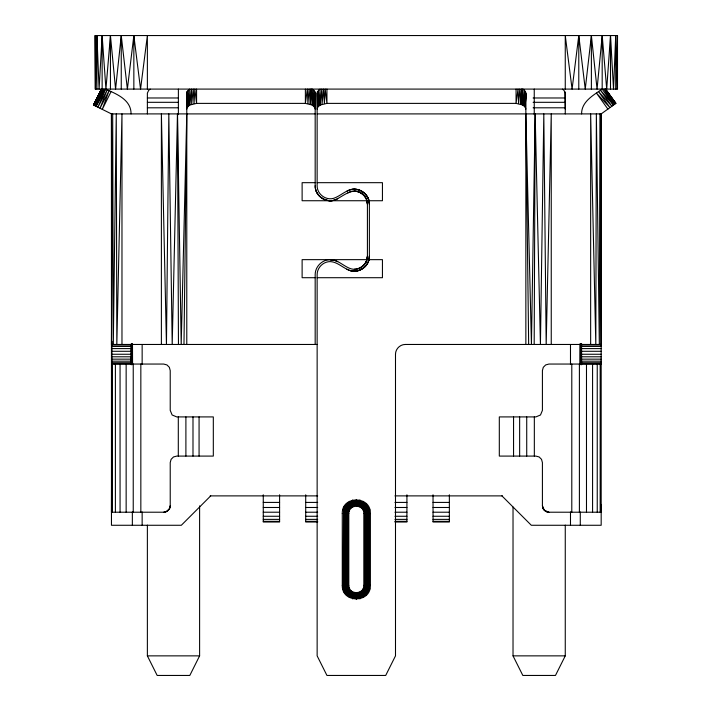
<?xml version="1.0" encoding="UTF-8"?>
<svg xmlns="http://www.w3.org/2000/svg" width="711" height="711" viewBox="0 0 711 711"><rect width="100%" height="100%" fill="white"/><g stroke="black" fill="none" stroke-linecap="round" stroke-linejoin="round"><path stroke-width="1.07" d="M131.588 364.645L131.588 343.564M581.251 364.645L581.278 343.564M597.24 512.213L597.24 364.05M111.983 341.351L111.458 512.213L163.69 512.213C167.174 512.293 170.329 509.174 170.222 505.681L170.222 462.621L171.093 459.35L173.484 456.96L176.755 456.089L213.318 456.089L213.318 416.913L176.755 416.913L172.133 414.993L170.222 410.38L170.222 370.582L169.351 367.32L166.961 364.93L163.69 364.05L111.458 364.05M186.78 109.094L187.109 107.61L189.65 105.059L189.713 89.088L187.117 91.666L186.78 93.159L186.78 344.462M317.142 109.094L317.47 107.61L320.003 105.059L320.074 89.088L317.479 91.666L317.142 93.159L317.142 185.722C316.982 193.996 325.629 200.626 333.575 198.342C340.827 195.987 346.497 189.197 354.487 189.179C362.468 189.099 369.524 196.236 369.373 204.199L369.373 256.191C369.524 264.163 362.468 271.282 354.487 271.211C345.306 271.211 339.263 261.977 330.197 261.604C323.212 261.559 317.097 267.674 317.142 274.668L317.142 655.862L326.936 675.45L385.7 675.45L395.494 655.862L395.494 354.256C395.458 349.012 400.044 344.426 405.288 344.462L601.026 344.462L601.177 345.022L581.589 345.022L581.26 344.462M534.183 344.462L535.152 113.902L540.431 344.462L543.808 113.902L546.181 344.462L551.247 113.902L551.247 344.462M580.06 364.645L580.14 343.564M617.504 35.55L617.504 89.088L95.132 89.088L95.132 35.55L617.504 35.55L617.05 89.088L615.717 35.55L613.522 89.088L610.5 35.55L606.705 89.088L602.199 35.55L597.062 89.088L591.383 35.55L585.251 89.088L578.781 35.55L572.079 89.088L565.263 35.55L565.263 89.088M183.98 344.462L186.78 113.902L181.198 344.462L177.483 113.902L172.204 344.462L168.818 113.902L166.454 344.462L161.388 113.902L161.388 344.462M535.152 113.902L531.437 344.462L525.856 113.902L528.655 344.462M186.78 93.159L187.109 107.61L187.117 91.666L188.095 106.241L188.122 90.279L189.65 105.059L196.574 103.388L305.383 103.388L312.307 105.059L313.835 90.279L313.871 106.241L314.84 91.666L314.849 107.61L312.307 105.059L312.245 89.088C319.079 93.257 312.662 102.997 315.177 109.094M317.142 93.159L317.47 107.61L317.479 91.666L318.448 106.241L318.484 90.279L320.003 105.059L326.936 103.388L516.062 103.388L522.985 105.059L524.514 90.279L524.54 106.241L525.509 91.666L525.518 107.61L522.985 105.059L522.923 89.088C529.748 93.257 523.34 102.997 525.856 109.094M147.373 89.088L147.373 35.55L140.547 89.088L133.846 35.55L127.376 89.088L121.252 35.55L115.573 89.088L110.436 35.55L105.93 89.088L102.135 35.55L99.105 89.088L96.909 35.55L95.576 89.088L95.132 35.55M305.383 89.088L305.383 103.388L307.348 89.088L307.916 103.584L309.107 89.088L310.28 104.153L310.68 89.088M516.062 89.088L516.062 103.388L518.017 89.088L518.595 103.584L519.777 89.088L520.959 104.153L521.359 89.088M315.177 344.462L315.177 274.668C315.133 266.625 322.163 259.595 330.197 259.648C338.134 259.666 343.751 266.501 350.967 268.802C358.913 271.14 367.64 264.456 367.418 256.191L367.418 204.199C367.427 199.622 364.832 195.196 360.886 192.885C351.892 187.517 343.075 196.289 335.334 199.835C326.047 203.577 314.849 195.756 315.177 185.722L315.177 93.159M310.28 104.153L311.489 89.088L312.307 105.059M520.959 104.153L522.167 89.088L522.985 105.059M189.65 105.059L191.455 89.088L191.677 104.153L193.241 89.088L194.041 103.584L194.832 89.088L196.574 103.388L196.574 89.088M320.003 105.059L321.816 89.088L322.039 104.153L323.603 89.088L324.394 103.584L325.194 89.088L326.936 103.388L326.936 89.088M170.222 505.681L169.351 508.943L166.641 511.511M342.275 513.52C341.591 495.487 371.035 495.487 370.351 513.52L370.351 585.34C371.035 603.372 341.591 603.372 342.275 585.34L342.275 513.52L348.808 513.52C348.443 503.868 364.192 503.868 363.828 513.52L363.828 585.34C364.192 594.991 348.443 594.991 348.808 585.34L348.808 513.52M581.589 113.902C581.474 101.575 593.427 95.221 602.181 89.088L602.199 35.55M367.365 257.355C366.84 263.905 360.833 269.291 354.354 269.256M369.196 258.511C367.863 268.562 355.518 274.473 346.852 269.202M358.264 506.259L359.953 499.957M352.683 598.902L354.371 592.592M169.725 508.267L170.089 507.059M131.046 113.902C131.268 99.691 116.293 93.834 105.486 89.088L96.074 106.286L103.228 89.088L94.679 105.601L102.251 89.088L93.799 105.166L101.611 89.088L93.497 105.015L111.458 113.902L315.177 113.902M105.486 89.088L97.887 107.192L107.157 89.915L100.002 108.232L109.014 90.839L102.277 109.361L110.969 91.808M96.074 106.286L104.241 89.088M101.38 89.088L93.497 105.015L101.158 90.03L93.799 105.166L96.314 100.438M199.604 505.885L199.604 655.862L189.81 675.45L157.167 675.45L147.373 655.862L147.373 525.127M565.263 525.127L565.263 655.862L555.469 675.45L522.825 675.45L513.022 655.862L513.022 506.996M360.068 507.014L363.339 501.362M349.297 597.498L352.558 591.845M131.375 344.462L131.046 345.022L111.458 345.022L112.685 113.902L113.307 344.462L116.266 113.902L116.826 344.462L121.972 113.902L121.972 344.462M169.351 508.943L166.961 511.333L164.872 512.116M210.705 495.887L181.323 525.269L111.458 525.269L111.458 113.902L111.609 344.462L317.142 344.462M361.623 508.205L366.245 503.592M346.39 595.267L351.003 590.654M150.234 89.133L148.679 90.315L147.373 93.159L147.373 113.902M362.823 509.76L368.476 506.499M344.16 592.361L349.812 589.099M347.83 192.885C356.051 187.766 367.694 194.601 367.418 204.199L366.947 200.733L302.122 200.733L302.122 182.674L315.177 182.674M337.707 198.733C329.549 203.71 317.915 198.796 315.675 189.544M166.961 511.333L163.69 512.213M346.852 191.188C356.291 185.349 369.711 193.099 369.373 204.199C369.551 194.716 359.659 187.091 350.532 189.677M357.74 268.802C363.179 267.389 367.454 261.959 367.418 256.191L366.947 259.648L302.122 259.648L302.122 277.708L315.177 277.708M335.334 199.835C326.029 203.479 314.929 195.756 315.177 185.722M363.57 511.573L369.88 509.885M342.755 588.975L349.065 587.286M147.373 97.976L178.408 97.976M533.117 97.976L565.263 97.976M147.373 102.313L178.408 102.313M533.117 102.313L565.263 102.313M147.373 107.805L178.408 107.805M533.117 107.805L565.263 107.805M317.142 113.902L601.177 113.902L615.868 103.388L605.63 89.088M317.142 182.674L382.438 182.674L382.438 200.733L368.973 200.733L369.329 203.035M317.142 277.708L382.438 277.708L382.438 259.648L368.973 259.648L369.373 256.191C369.631 265.754 359.402 273.317 350.532 270.713M111.458 346.444L131.046 346.444M581.589 346.444L601.177 346.444M111.458 348.603L131.046 348.603M581.589 348.603L601.177 348.603M111.458 351.287L131.046 351.287M581.589 351.287L601.177 351.287M111.458 354.256L131.046 354.256M581.589 354.256L601.177 354.256M111.458 356.789L131.046 356.789M581.589 356.789L601.177 356.789M111.458 359.153L131.046 359.153M581.589 359.153L601.177 359.153M111.458 361.179L131.046 361.179M581.589 361.179L601.177 361.179M111.458 362.743L131.046 362.743M581.589 362.743L601.177 362.743M111.458 363.721L131.046 363.721M581.589 363.721L601.177 363.721M601.177 364.05L548.936 364.05L545.675 364.93L543.284 367.32L542.413 370.582L542.413 410.38L540.493 414.993L535.881 416.913L499.309 416.913L499.309 456.089L535.881 456.089L539.142 456.96L541.533 459.35L542.413 462.621L542.413 505.681C542.306 509.174 545.461 512.293 548.936 512.213L601.177 512.213L601.15 504.446M210.172 495.887L317.684 495.887M394.952 495.887L502.464 495.887M263.266 502.419L279.592 502.419M305.712 502.419L317.684 502.419M394.952 502.419L406.923 502.419M433.035 502.419L449.361 502.419M263.266 507.485L279.592 507.485M305.712 507.485L317.684 507.485M394.952 507.485L406.923 507.485M433.035 507.485L449.361 507.485M263.266 512.213L279.592 512.213M305.712 512.213L317.684 512.213M394.952 512.213L406.923 512.213M433.035 512.213L449.361 512.213M363.828 513.52L370.351 513.52M263.266 516.266L279.592 516.266M305.712 516.266L317.684 516.266M394.952 516.266L406.923 516.266M433.035 516.266L449.361 516.266M263.266 519.377L279.592 519.377M305.712 519.377L317.684 519.377M394.952 519.377L406.923 519.377M433.035 519.377L449.361 519.377M263.266 521.341L279.592 521.341M305.712 521.341L317.684 521.341M394.952 521.341L406.923 521.341M433.035 521.341L449.361 521.341M317.684 522.007L305.712 522.007L305.712 494.794M394.952 522.007L406.923 522.007L406.923 494.794M342.275 585.34L348.808 585.34M363.828 585.34L370.351 585.34M147.373 655.862L199.604 655.862M513.022 655.862L565.263 655.862M354.336 191.135C360.139 191.108 365.436 195.249 366.974 200.813M548.936 512.213L544.324 510.294L542.413 505.681M547.754 512.116L545.675 511.333M335.334 260.555L330.197 259.648L334.081 260.155L337.707 261.657M342.755 509.885L349.065 511.573M363.57 587.286L369.88 588.975M344.16 506.499L349.812 509.76M362.823 589.099L368.476 592.361M545.995 511.511L543.284 508.943M562.392 89.133L563.947 90.315L565.263 93.159L565.263 113.902M501.93 495.887L531.313 525.269L601.177 525.269L601.177 113.902L601.026 344.462L599.951 113.902L599.329 344.462L596.36 113.902L595.809 344.462L590.654 113.902L590.654 344.462M346.39 503.592L351.003 508.205M361.623 590.654L366.245 595.267M614.322 101.771L605.417 89.088L615.868 103.388L604.954 89.088L614.802 104.153L603.888 89.088L613.531 105.059L600.528 90.279L611.887 106.241L598.591 91.666L609.967 107.61L596.502 93.159L607.905 109.094M611.78 98.465L614.322 101.877M602.181 89.088L613.531 105.059M349.297 501.362L352.558 507.014M360.068 591.845L363.339 597.498M542.537 507.059L542.911 508.267M352.683 499.957L354.371 506.259M358.264 592.592L359.953 598.902M565.263 109.094L564.925 91.683M366.947 200.733L367.365 203.035M177.483 113.902L178.452 344.462M132.486 343.564L132.566 364.645M131.348 343.564L131.384 364.645M615.717 35.55L615.717 89.088M610.5 35.55L610.5 89.088M600.173 364.05L600.173 512.213M592.574 364.05L592.574 512.213M591.383 35.55L591.383 89.088M586.486 364.05L586.486 512.213M581.589 343.564L581.589 364.645M581.047 343.564L581.047 364.645M580.283 344.462L580.283 364.432M580.283 511.956L580.283 525.269M579.394 364.05L579.394 512.213M578.781 35.55L578.781 89.088M571.795 364.05L571.795 512.213M570.489 344.462L570.489 364.432M570.489 511.956L570.489 525.269M534.245 89.088L534.245 114.631M534.334 416.913L534.334 456.089M526.727 416.913L526.727 456.089M525.856 93.159L525.856 344.462M519.643 416.913L519.643 456.089M513.555 416.913L513.555 456.089M449.361 494.794L449.361 522.007L433.035 522.007L433.035 494.794M356.318 499.478L356.318 506.01M356.318 592.85L356.318 599.382M279.592 494.794L279.592 522.007L263.266 522.007L263.266 494.794M199.071 416.913L199.071 456.089M192.992 416.913L192.992 456.089M185.9 416.913L185.9 456.089M178.381 89.088L178.381 114.631M178.301 416.913L178.301 456.089M142.147 344.462L142.147 364.432M142.147 511.956L142.147 525.269M140.84 364.05L140.84 512.213M133.846 35.55L133.846 89.088M133.233 364.05L133.233 512.213M132.353 344.462L132.353 364.432M132.353 511.956L132.353 525.269M131.046 344.675L131.046 364.645M126.149 364.05L126.149 512.213M121.252 35.55L121.252 89.088M120.061 364.05L120.061 512.213M115.395 364.05L115.395 512.213M112.454 364.05L112.454 512.213M110.436 35.55L110.436 89.088M102.135 35.55L102.135 89.088M96.909 35.55L96.909 89.088M343.573 510.098L343.12 585.34C342.48 602.288 370.155 602.288 369.507 585.34L369.507 513.52C370.173 498.669 346.772 495.585 343.573 510.098M344.328 510.302L343.911 585.34C343.306 601.275 369.329 601.275 368.725 585.34L368.725 513.52C369.347 499.557 347.341 496.66 344.328 510.302M344.986 510.48L344.586 585.34C344.017 600.413 368.618 600.413 368.049 585.34L368.049 513.52C368.636 500.313 347.83 497.576 344.986 510.48M345.484 510.614L345.102 585.34C344.559 599.746 368.076 599.746 367.525 585.34L367.525 513.52C368.094 500.9 348.203 498.278 345.484 510.614M345.804 510.702L345.43 585.34C344.906 599.32 367.729 599.32 367.205 585.34L367.205 513.52C367.747 501.264 348.443 498.722 345.804 510.702M346.017 510.756L345.653 585.34C345.137 599.035 367.498 599.035 366.983 585.34L366.983 513.52C367.516 501.513 348.603 499.024 346.017 510.756M346.328 510.845L345.981 585.34C345.475 598.618 367.152 598.618 366.654 585.34L366.654 513.52C367.178 501.886 348.843 499.469 346.328 510.845M346.835 510.978L346.497 585.34C346.017 597.951 366.609 597.951 366.129 585.34L366.129 513.52C366.627 502.464 349.217 500.171 346.835 510.978M347.483 511.147L347.172 585.34C346.728 597.08 365.898 597.08 365.454 585.34L365.454 513.52C365.916 503.228 349.705 501.095 347.483 511.147M348.248 511.351L347.963 585.34C347.555 596.076 365.081 596.076 364.672 585.34L364.672 513.52C365.09 504.117 350.274 502.162 348.248 511.351"/></g></svg>
